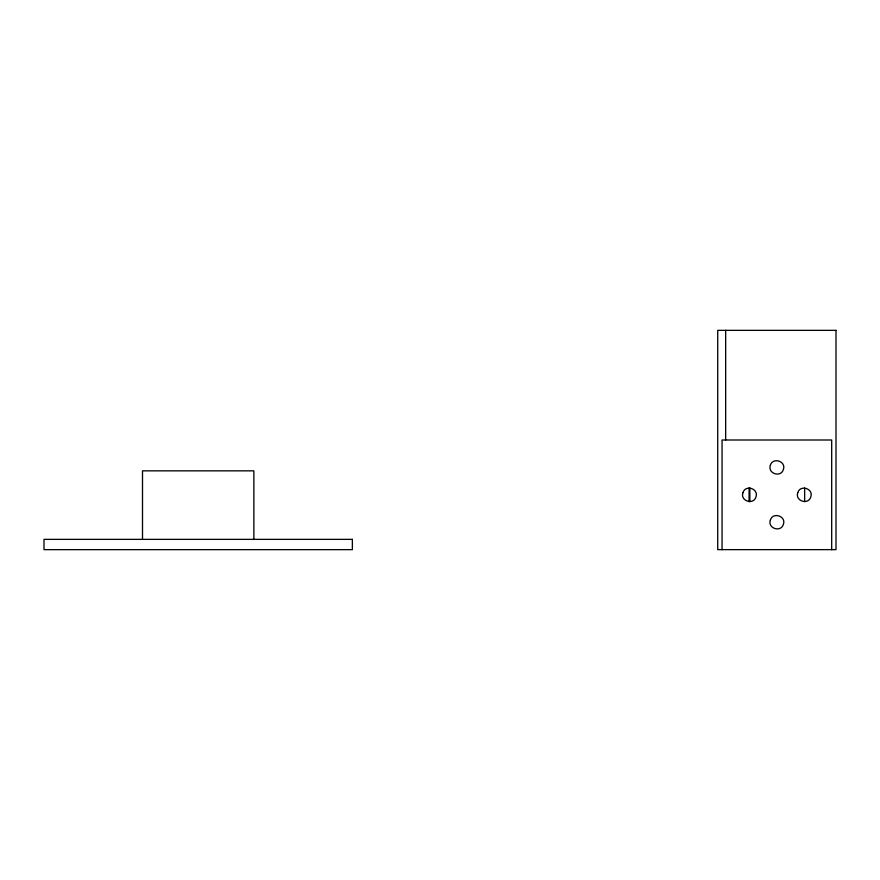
<?xml version="1.0" encoding="UTF-8"?>
<svg xmlns="http://www.w3.org/2000/svg" width="880" height="880" viewBox="0 0 880 880"><rect width="100%" height="100%" fill="white"/><g stroke="black" fill="none" stroke-linecap="round" stroke-linejoin="round"><path stroke-width="1.32" d="M831.688 549.637L831.688 440L722.051 440L722.051 549.637M804.65 487.96L804.65 501.666M749.859 487.96L749.859 501.666M749.078 487.96L749.078 501.666M725.659 330.352L725.659 440M253.858 539.363L253.858 470.844L142.505 470.844L142.505 539.363M742.94 492.701C739.948 500.962 753.533 505.384 755.975 496.936C758.967 488.664 745.371 484.253 742.94 492.701M770.352 465.289C767.36 473.55 780.945 477.972 783.387 469.524C786.379 461.252 772.783 456.841 770.352 465.289M770.352 520.113C767.36 528.374 780.945 532.785 783.387 524.348C786.379 516.076 772.783 511.665 770.352 520.113M797.764 492.701C794.772 500.962 808.357 505.384 810.799 496.936C813.791 488.664 800.195 484.253 797.764 492.701M836 330.352L717.728 330.352L717.728 549.637L836 549.637L836 330.352M352.363 539.363L44 539.363L44 549.648L352.363 549.648L352.363 539.363"/></g></svg>
